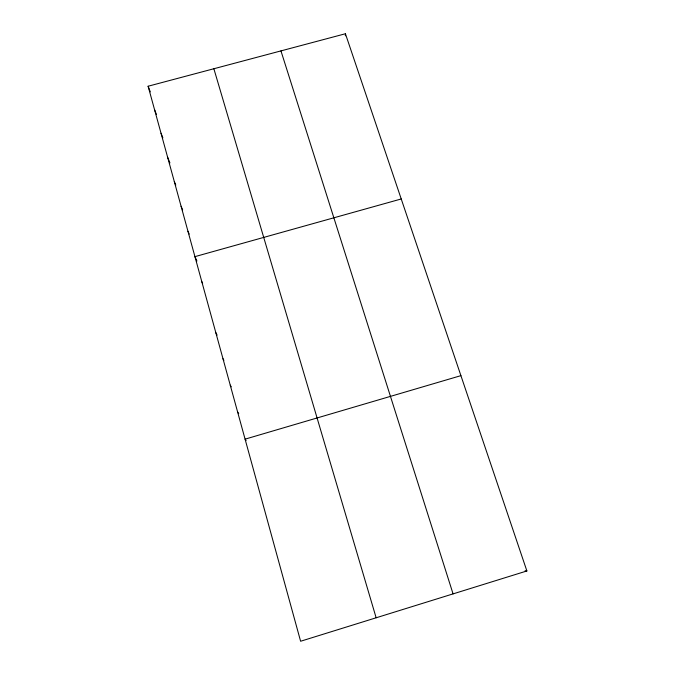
<?xml version="1.0" encoding="UTF-8"?>
<svg xmlns="http://www.w3.org/2000/svg" width="675" height="675" viewBox="0 0 675 675"><rect width="100%" height="100%" fill="white"/><g stroke="black" fill="none" stroke-linecap="round" stroke-linejoin="round"><path stroke-width="1.01" d="M345.355 35.809L345.423 33.75L148.112 86.231L300.611 641.25L526.888 570.957L345.423 33.75M460.915 375.646L245.084 439.155L246.113 440.539M401.237 198.965L194.932 256.643L196.906 261.006M525.057 570.772L526.888 570.957M237.608 411.952L238.722 413.665M230.243 385.138L231.238 386.826M222.978 358.712L223.889 360.374M215.823 332.648L217.088 335.121M201.8 281.627L202.635 283.416M187.962 231.263L189.203 234.09M181.086 206.246L182.647 209.908M174.31 181.575L175.795 185.144M167.619 157.241L169.931 162.92M161.03 133.245L162.869 137.852M154.524 109.578L156.423 114.412M148.112 86.231L150.289 91.867M280.952 50.895L453.068 593.89M213.865 68.74L376.144 617.785"/></g></svg>
